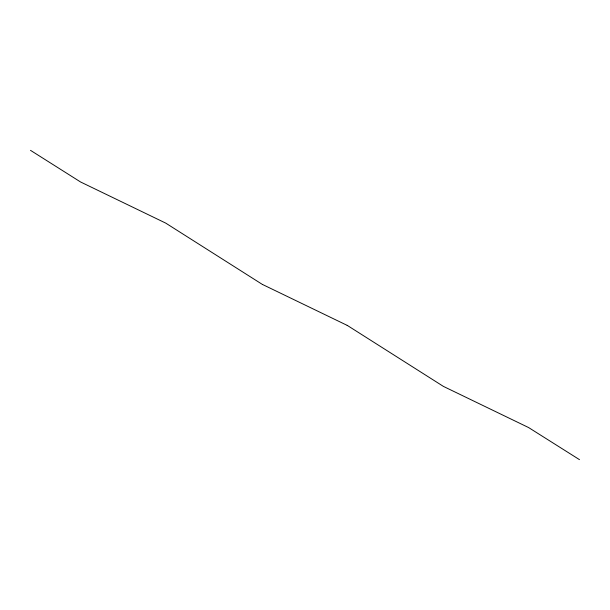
<?xml version="1.0" encoding="UTF-8"?>
<svg xmlns="http://www.w3.org/2000/svg" width="610" height="610" viewBox="0 0 610 610"><rect width="100%" height="100%" fill="white"/><g stroke="black" fill="none" stroke-linecap="round" stroke-linejoin="round"><path stroke-width="0.91" d="M262.407 284.428L347.593 325.572M579.5 459.658L528.603 427.557L443.417 386.404L347.174 325.336M30.5 150.342L80.558 181.971L165.745 223.123L261.987 284.184"/></g></svg>
